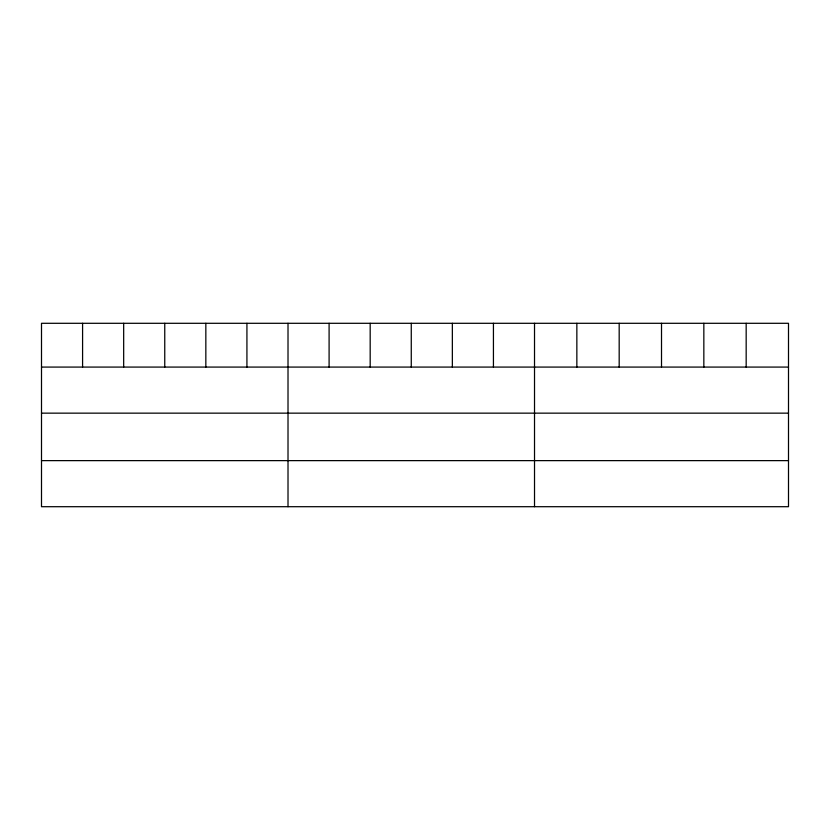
<?xml version="1.0" encoding="UTF-8"?>
<svg xmlns="http://www.w3.org/2000/svg" width="830" height="830" viewBox="0 0 830 830"><rect width="100%" height="100%" fill="white"/><g stroke="black" fill="none" stroke-linecap="round" stroke-linejoin="round"><path stroke-width="1.25" d="M788.5 367.078L788.5 506.705L41.5 506.705L41.5 323.295L788.5 323.295L788.5 367.078L41.5 367.078M41.5 413.153L788.5 413.153M41.5 460.629L788.5 460.629M746.17 323.295L746.17 367.078M703.84 323.295L703.84 367.078M661.51 323.295L661.51 367.078M619.18 323.295L619.18 367.078M576.85 323.295L576.85 367.078M534.52 323.295L534.52 506.705M493.435 323.295L493.435 367.078M452.35 323.295L452.35 367.078M411.265 323.295L411.265 367.078M370.18 323.295L370.18 367.078M329.095 323.295L329.095 367.078M288.01 323.295L288.01 506.705M246.925 323.295L246.925 367.078M205.84 323.295L205.84 367.078M164.755 323.295L164.755 367.078M123.67 323.295L123.67 367.078M82.585 323.295L82.585 367.078"/></g></svg>
